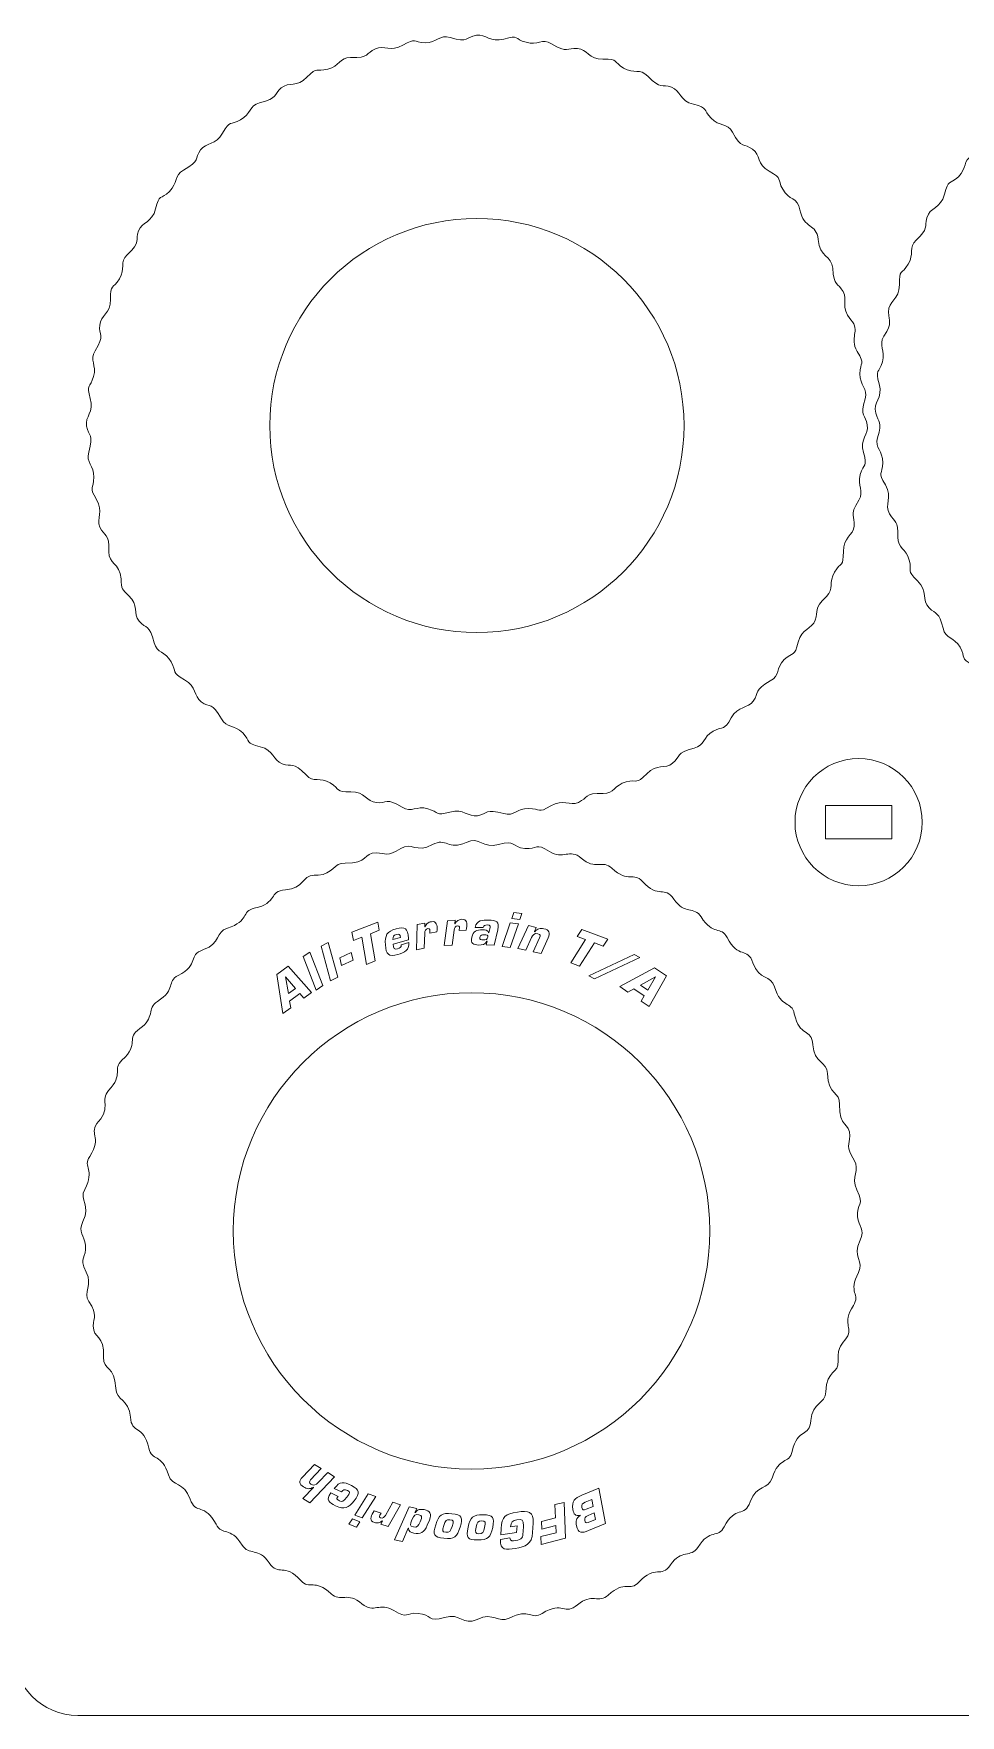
# Model space of a CAD drawing. Header units: centimetres. Extents: x -10 to 98, y 3 to 108.
# Drawn here: x 24.38 to 32.87, y 3.2 to 18.6 of the extents above; entities that cross this region are included whole.
import ezdxf

# ---------------------------------------------------------------- set-up
doc = ezdxf.new("R2010")
doc.units = ezdxf.units.CM
doc.header["$MEASUREMENT"] = 0
doc.layers.add('Camada 1', color=7, linetype='Continuous')

msp = doc.modelspace()

# ---------------------------------------------------------------- linework, layer by layer
at = {"layer": 'Camada 1', "color": 3, "lineweight": 9}
for points in [[(27.51175, 18.46177), (27.59349, 18.4992), (27.65146, 18.42611), (27.76406, 18.49367)], [(27.96764, 18.51713), (27.85387, 18.519), (27.88871, 18.56851), (27.76406, 18.49367)], [(28.19632, 18.56463), (28.10001, 18.59342), (28.07792, 18.51534), (27.96764, 18.51713)], [(28.19632, 18.56463), (28.36563, 18.51407), (28.34032, 18.56856), (28.4367, 18.58484)], [(28.4367, 18.58484), (28.52548, 18.59986), (28.56242, 18.51396), (28.68856, 18.55028)], [(28.89132, 18.52051), (28.78188, 18.55165), (28.82811, 18.59049), (28.68856, 18.55028)], [(29.12451, 18.5071), (29.03902, 18.55976), (28.99775, 18.49024), (28.89132, 18.52051)], [(29.12451, 18.5071), (29.2749, 18.41446), (29.26495, 18.4736), (29.36197, 18.46434)], [(27.28481, 18.38003), (27.18409, 18.38286), (27.18342, 18.30173), (27.07628, 18.2749)], [(27.28481, 18.38003), (27.46149, 18.37509), (27.42303, 18.42118), (27.51175, 18.46177)], [(29.36197, 18.46434), (29.45164, 18.4558), (29.46511, 18.36318), (29.59616, 18.36573)], [(29.78449, 18.28452), (29.68676, 18.34287), (29.7416, 18.36856), (29.59616, 18.36573)], [(26.6502, 18.10354), (26.71943, 18.16077), (26.79431, 18.10522), (26.88564, 18.19965)], [(27.07628, 18.2749), (26.96595, 18.24728), (26.98681, 18.3042), (26.88564, 18.19965)], [(30.00612, 18.21138), (29.9371, 18.2842), (29.87955, 18.22776), (29.78449, 18.28452)], [(30.00612, 18.21138), (30.1277, 18.08309), (30.13342, 18.14258), (30.22462, 18.10847)], [(26.45206, 17.9658), (26.62409, 18.00692), (26.57497, 18.04134), (26.6502, 18.10354)], [(30.22462, 18.10847), (30.309, 18.07691), (30.2978, 17.98416), (30.42515, 17.95262)], [(26.45206, 17.9658), (26.35424, 17.94245), (26.37426, 17.8638), (26.27799, 17.81029)], [(30.58599, 17.82517), (30.50685, 17.9069), (30.56657, 17.91757), (30.42515, 17.95262)], [(26.27799, 17.81029), (26.17857, 17.75503), (26.18363, 17.81539), (26.11325, 17.68791)], [(30.78128, 17.69717), (30.73348, 17.78573), (30.66266, 17.74597), (30.58599, 17.82517)], [(25.91077, 17.53443), (25.96303, 17.60795), (26.04985, 17.57309), (26.11325, 17.68791)], [(30.78128, 17.69717), (30.86515, 17.54177), (30.88626, 17.59794), (30.96554, 17.5415)], [(25.75508, 17.35019), (25.91071, 17.43428), (25.85414, 17.45478), (25.91077, 17.53443)], [(30.96554, 17.5415), (31.03898, 17.48925), (31.00416, 17.40247), (31.11905, 17.33903)], [(32.97831, 17.48501), (32.88967, 17.43714), (32.92948, 17.36633), (32.85025, 17.28963)], [(25.75508, 17.35019), (25.66644, 17.30227), (25.70627, 17.23145), (25.6271, 17.15489)], [(31.24136, 17.17429), (31.18619, 17.27356), (31.24643, 17.26869), (31.11905, 17.33903)], [(32.85025, 17.28963), (32.76856, 17.21057), (32.75777, 17.27009), (32.72276, 17.12876)], [(25.6271, 17.15489), (25.54526, 17.07573), (25.53475, 17.1355), (25.49966, 16.99406)], [(31.39967, 16.9851), (31.37738, 17.10552), (31.29934, 17.06999), (31.24136, 17.17429)], [(32.5622, 16.91327), (32.58747, 17.01416), (32.68935, 16.99392), (32.72276, 17.12876)], [(25.34379, 16.79353), (25.37532, 16.8779), (25.46808, 16.86667), (25.49966, 16.99406)], [(31.39967, 16.9851), (31.43275, 16.80639), (31.55552, 16.86322), (31.56578, 16.71555)], [(25.2409, 16.57501), (25.36916, 16.69661), (25.30969, 16.7022), (25.34379, 16.79353)], [(28.44165, 16.90694), (27.39432, 16.90694), (26.54529, 16.05789), (26.54529, 15.01056)], [(30.33801, 15.01056), (30.33801, 16.05789), (29.48899, 16.90694), (28.44165, 16.90694)], [(32.46391, 16.70955), (32.57789, 16.8175), (32.53989, 16.82418), (32.5622, 16.91327)], [(31.56578, 16.71555), (31.57763, 16.54522), (31.69304, 16.56994), (31.69976, 16.45159)], [(32.46391, 16.70955), (32.39097, 16.64048), (32.44747, 16.58275), (32.39071, 16.48782)], [(25.2409, 16.57501), (25.16798, 16.5059), (25.22452, 16.44834), (25.16774, 16.35335)], [(32.39071, 16.48782), (32.33219, 16.38996), (32.30673, 16.44501), (32.30948, 16.29947)], [(25.16774, 16.35335), (25.10928, 16.25561), (25.0838, 16.31054), (25.08655, 16.16507)], [(31.69976, 16.45159), (31.70948, 16.2806), (31.74772, 16.32145), (31.79428, 16.23777)], [(31.79428, 16.23777), (31.83924, 16.15694), (31.76497, 16.09807), (31.86615, 15.97975)], [(32.2102, 16.04957), (32.20837, 16.15365), (32.31211, 16.16047), (32.30948, 16.29947)], [(24.98792, 15.93087), (24.99645, 16.02065), (25.08906, 16.03387), (25.08655, 16.16507)], [(32.16806, 15.82757), (32.25033, 15.96108), (32.21182, 15.95783), (32.2102, 16.04957)], [(24.94518, 15.6934), (25.03783, 15.84401), (24.97866, 15.83373), (24.98792, 15.93087)], [(31.92483, 15.68824), (31.84567, 15.82015), (31.95775, 15.87264), (31.86615, 15.97975)], [(32.16806, 15.82757), (32.11534, 15.74201), (32.18488, 15.70085), (32.15461, 15.59432)], [(24.94518, 15.6934), (24.89251, 15.60782), (24.96204, 15.56663), (24.93175, 15.46023)], [(31.94827, 15.48464), (31.95002, 15.59836), (31.99968, 15.56338), (31.92483, 15.68824)], [(32.15461, 15.59432), (32.12346, 15.48466), (32.08468, 15.53135), (32.12485, 15.39146)], [(24.93175, 15.46023), (24.9006, 15.35075), (24.86181, 15.39718), (24.90199, 15.25743)], [(31.99575, 15.25595), (32.02452, 15.35235), (31.94654, 15.37407), (31.94827, 15.48464)], [(24.86741, 15.00558), (24.85241, 15.09439), (24.93826, 15.13122), (24.90199, 15.25743)], [(31.99575, 15.25595), (31.94517, 15.08662), (31.99971, 15.1118), (32.01593, 15.01559)], [(32.09371, 15.12427), (32.06498, 15.22438), (32.16327, 15.25775), (32.12485, 15.39146)], [(32.11047, 14.89904), (32.15542, 15.04952), (32.11919, 15.0355), (32.09371, 15.12427)], [(24.88763, 14.76525), (24.93822, 14.93454), (24.88367, 14.90933), (24.86741, 15.00558)], [(26.54529, 15.01056), (26.54529, 13.96321), (27.39432, 13.11418), (28.44165, 13.11418)], [(28.44165, 13.11418), (29.48899, 13.11418), (30.33801, 13.96321), (30.33801, 15.01056)], [(32.01593, 15.01559), (32.03091, 14.92671), (31.94507, 14.88987), (31.98137, 14.76373)], [(32.11047, 14.89904), (32.08166, 14.8026), (32.15974, 14.78078), (32.15798, 14.67028)], [(24.88763, 14.76525), (24.85876, 14.66862), (24.93688, 14.64719), (24.93513, 14.53656)], [(31.95161, 14.56094), (31.98267, 14.67034), (32.0216, 14.62406), (31.98137, 14.76373)], [(32.15798, 14.67028), (32.15617, 14.55644), (32.1065, 14.59143), (32.18152, 14.46656)], [(24.93513, 14.53656), (24.93333, 14.4229), (24.88367, 14.45771), (24.95859, 14.33293)], [(31.9382, 14.32777), (31.99086, 14.41333), (31.92135, 14.45441), (31.95161, 14.56094)], [(24.99049, 14.08068), (24.95307, 14.1624), (25.02619, 14.22034), (24.95859, 14.33293)], [(31.9382, 14.32777), (31.84556, 14.17729), (31.90467, 14.18737), (31.89543, 14.09031)], [(32.22065, 14.20043), (32.16706, 14.2895), (32.25322, 14.34723), (32.18152, 14.46656)], [(32.29514, 13.98713), (32.29953, 14.14403), (32.26812, 14.12152), (32.22065, 14.20043)], [(25.07222, 13.85367), (25.07728, 14.02994), (25.03107, 13.99201), (24.99049, 14.08068)], [(31.89543, 14.09031), (31.8869, 14.00066), (31.79428, 13.98724), (31.79683, 13.85609)], [(32.29514, 13.98713), (32.29233, 13.88648), (32.37352, 13.88552), (32.40034, 13.77855)], [(25.18338, 13.60533), (25.16767, 13.75874), (25.06897, 13.74017), (25.07222, 13.85367)], [(31.71562, 13.66781), (31.774, 13.76551), (31.79966, 13.71068), (31.79683, 13.85609)], [(32.40034, 13.77855), (32.42798, 13.6683), (32.37097, 13.68895), (32.47568, 13.58782)], [(25.18338, 13.60533), (25.18392, 13.51295), (25.19627, 13.5091), (25.25266, 13.45457)], [(31.64246, 13.44615), (31.7153, 13.51517), (31.65882, 13.5727), (31.71562, 13.66781)], [(32.58232, 13.3409), (32.5077, 13.41295), (32.57568, 13.49121), (32.47568, 13.58782)], [(25.34872, 13.21913), (25.29152, 13.28834), (25.34705, 13.36329), (25.25266, 13.45457)], [(31.64246, 13.44615), (31.51414, 13.32449), (31.57366, 13.31861), (31.53957, 13.22764)], [(32.70955, 13.15411), (32.67313, 13.30684), (32.64838, 13.27715), (32.58232, 13.3409)], [(25.48646, 13.02099), (25.44538, 13.19299), (25.41094, 13.14384), (25.34872, 13.21913)], [(31.53957, 13.22764), (31.50793, 13.14318), (31.41524, 13.15442), (31.3837, 13.02712)], [(32.70955, 13.15411), (32.73291, 13.05616), (32.81161, 13.07629), (32.86513, 12.97994)], [(25.48646, 13.02099), (25.50988, 12.92292), (25.58836, 12.94338), (25.64197, 12.8469)], [(31.25627, 12.86629), (31.33807, 12.94548), (31.34866, 12.88574), (31.3837, 13.02712)], [(32.86513, 12.97994), (32.92039, 12.88047), (32.85999, 12.88556), (32.98754, 12.81515)], [(25.64197, 12.8469), (25.69728, 12.74735), (25.6369, 12.75257), (25.76439, 12.68217)], [(31.12826, 12.67099), (31.21693, 12.71889), (31.17704, 12.78958), (31.25627, 12.86629)], [(25.91779, 12.47969), (25.84432, 12.53196), (25.8792, 12.61877), (25.76439, 12.68217)], [(31.12826, 12.67099), (30.97279, 12.58699), (31.02914, 12.56617), (30.97261, 12.48671)], [(26.10207, 12.32401), (26.01808, 12.47953), (25.99716, 12.42316), (25.91779, 12.47969)], [(30.97261, 12.48671), (30.92035, 12.41326), (30.83356, 12.44812), (30.77009, 12.33325)], [(26.10207, 12.32401), (26.14998, 12.23539), (26.2206, 12.27526), (26.29736, 12.196)], [(30.60537, 12.21088), (30.70474, 12.26613), (30.69963, 12.20568), (30.77009, 12.33325)], [(26.29736, 12.196), (26.37643, 12.11437), (26.31684, 12.10359), (26.45817, 12.06857)], [(30.43126, 12.05536), (30.52915, 12.07869), (30.50903, 12.15735), (30.60537, 12.21088)], [(26.65873, 11.91269), (26.57444, 11.94424), (26.58547, 12.03704), (26.45817, 12.06857)], [(30.43126, 12.05536), (30.25941, 12.01437), (30.30828, 11.97974), (30.23312, 11.91762)], [(26.87723, 11.80984), (26.75568, 11.93808), (26.74987, 11.87858), (26.65873, 11.91269)], [(30.23312, 11.91762), (30.16398, 11.86047), (30.08892, 11.916), (29.99773, 11.82159)], [(31.93669, 11.96017), (31.61499, 11.96017), (31.35417, 11.69938), (31.35417, 11.37765)], [(32.51921, 11.37765), (32.51921, 11.69938), (32.25839, 11.96017), (31.93669, 11.96017)], [(26.87723, 11.80984), (26.94642, 11.73682), (27.00385, 11.79347), (27.09885, 11.73666)], [(27.09885, 11.73666), (27.19666, 11.67818), (27.14177, 11.65267), (27.28715, 11.65545)], [(29.59857, 11.64113), (29.6993, 11.63831), (29.69995, 11.71944), (29.80708, 11.74627)], [(29.80708, 11.74627), (29.91744, 11.77391), (29.89661, 11.71692), (29.99773, 11.82159)], [(27.52136, 11.55682), (27.43164, 11.5654), (27.4184, 11.65795), (27.28715, 11.65545)], [(27.75885, 11.51409), (27.60833, 11.60674), (27.61842, 11.54752), (27.52136, 11.55682)], [(29.3716, 11.55939), (29.28984, 11.52201), (29.23193, 11.59522), (29.11934, 11.52756)], [(29.59857, 11.64113), (29.42187, 11.64602), (29.46039, 11.6), (29.3716, 11.55939)], [(27.75885, 11.51409), (27.84442, 11.46143), (27.88551, 11.53089), (27.99203, 11.50066)], [(27.99203, 11.50066), (28.10157, 11.46957), (28.055, 11.43071), (28.19477, 11.4709)], [(28.44669, 11.43631), (28.35785, 11.42133), (28.32101, 11.50717), (28.19477, 11.4709)], [(28.68704, 11.45653), (28.51772, 11.50711), (28.54279, 11.45252), (28.44669, 11.43631)], [(28.68704, 11.45653), (28.78334, 11.42773), (28.8054, 11.50579), (28.91571, 11.50401)], [(28.91571, 11.50401), (29.0295, 11.50217), (28.99461, 11.45257), (29.11934, 11.52756)], [(28.63954, 11.17372), (28.49459, 11.13004), (28.47081, 11.25367), (28.34282, 11.1926)], [(31.35417, 11.37765), (31.35417, 11.05595), (31.61499, 10.79516), (31.93669, 10.79516)], [(31.93669, 10.79516), (32.25839, 10.79516), (32.51921, 11.05595), (32.51921, 11.37765)], [(27.23578, 11.00348), (27.44608, 10.99348), (27.39972, 11.10051), (27.52266, 11.09735)], [(27.52266, 11.09735), (27.60558, 11.09522), (27.61639, 11.05635), (27.7452, 11.13733)], [(27.7452, 11.13733), (27.84289, 11.19875), (27.88692, 11.09064), (28.03388, 11.17238)], [(28.03388, 11.17238), (28.15886, 11.2419), (28.17955, 11.11469), (28.34282, 11.1926)], [(28.88194, 11.13663), (28.75512, 11.14782), (28.79839, 11.22156), (28.63954, 11.17372)], [(29.10547, 11.10994), (28.97489, 11.19305), (28.99975, 11.12624), (28.88194, 11.13663)], [(29.39631, 11.04851), (29.28958, 11.14164), (29.23274, 11.02893), (29.10547, 11.10994)], [(26.98746, 10.89233), (27.12373, 10.8975), (27.12728, 11.00865), (27.23578, 11.00348)], [(29.39631, 11.04851), (29.52634, 10.93508), (29.59195, 11.03617), (29.67749, 10.95694)], [(29.67749, 10.95694), (29.83188, 10.8139), (29.87368, 10.92662), (29.95712, 10.83479)], [(26.68775, 10.75814), (26.8592, 10.76988), (26.83583, 10.88812), (26.95174, 10.89213)], [(26.95174, 10.89213), (26.96362, 10.89255), (26.97557, 10.89186), (26.98746, 10.89233)], [(29.95712, 10.83479), (30.10848, 10.66827), (30.15837, 10.80295), (30.24585, 10.67242)], [(26.40311, 10.58924), (26.62286, 10.63678), (26.53091, 10.7474), (26.68775, 10.75814)], [(30.24585, 10.67242), (30.34178, 10.52933), (30.43186, 10.60986), (30.49383, 10.51099)], [(26.15757, 10.40812), (26.35826, 10.46967), (26.28119, 10.56285), (26.40311, 10.58924)], [(30.49383, 10.51099), (30.6055, 10.33271), (30.67567, 10.43123), (30.7323, 10.32063)], [(25.93749, 10.21043), (26.10056, 10.26605), (26.046, 10.37389), (26.15757, 10.40812)], [(30.7323, 10.32063), (30.83467, 10.12064), (30.91828, 10.23826), (30.96909, 10.08925)], [(25.70612, 9.97363), (25.90601, 10.07598), (25.78845, 10.15959), (25.93749, 10.21043)], [(30.96909, 10.08925), (31.02467, 9.92626), (31.13269, 9.98062), (31.16682, 9.86914)], [(25.51576, 9.73513), (25.69395, 9.84673), (25.59551, 9.917), (25.70612, 9.97363)], [(31.16682, 9.86914), (31.22831, 9.66837), (31.3217, 9.745), (31.34791, 9.62364)], [(25.3543, 9.48716), (25.49722, 9.58287), (25.41697, 9.67327), (25.51576, 9.73513)], [(28.39268, 9.81565), (27.18779, 9.81565), (26.21105, 8.83889), (26.21105, 7.63401)], [(30.57429, 7.63401), (30.57429, 8.83889), (29.59755, 9.81565), (28.39268, 9.81565)], [(31.34791, 9.62364), (31.39543, 9.40381), (31.50592, 9.49596), (31.51682, 9.33898)], [(25.19195, 9.19848), (25.35838, 9.34974), (25.22377, 9.39978), (25.3543, 9.48716)], [(31.51682, 9.33898), (31.52871, 9.16739), (31.64678, 9.19097), (31.65079, 9.07501)], [(25.06982, 8.91884), (25.21273, 9.07303), (25.10012, 9.11501), (25.19195, 9.19848)], [(31.65079, 9.07501), (31.658, 8.86546), (31.76822, 8.91509), (31.76214, 8.79089)], [(24.97822, 8.63764), (25.09154, 8.76746), (24.99056, 8.83337), (25.06982, 8.91884)], [(31.76214, 8.79089), (31.75189, 8.58101), (31.85919, 8.62701), (31.85602, 8.50404)], [(24.8962, 8.31685), (25.01814, 8.50604), (24.87455, 8.51886), (24.97822, 8.63764)], [(31.85602, 8.50404), (31.85391, 8.42106), (31.81505, 8.4104), (31.89602, 8.28151)], [(24.8505, 8.015), (24.94863, 8.20076), (24.829, 8.21256), (24.8962, 8.31685)], [(31.89602, 8.28151), (31.95359, 8.18984), (31.85883, 8.13288), (31.92114, 8.01063)], [(24.83475, 7.71966), (24.91047, 7.87411), (24.79619, 7.91223), (24.8505, 8.015)], [(31.92687, 7.76302), (31.91383, 7.89095), (31.9963, 7.86319), (31.92114, 8.01063)], [(24.83475, 7.71966), (24.78485, 7.61788), (24.84949, 7.59363), (24.85853, 7.50502)], [(31.95064, 7.54838), (32.00051, 7.65036), (31.9359, 7.67416), (31.92687, 7.76302)], [(26.21105, 7.63401), (26.21105, 6.42914), (27.18779, 5.45239), (28.39268, 5.45239)], [(28.39268, 5.45239), (29.59755, 5.45239), (30.57429, 6.42914), (30.57429, 7.63401)], [(31.95064, 7.54838), (31.87489, 7.39348), (31.98929, 7.35612), (31.9349, 7.25304)], [(24.85853, 7.50502), (24.87158, 7.37703), (24.78905, 7.40493), (24.86425, 7.25743)], [(24.88943, 6.9865), (24.83171, 7.07812), (24.92659, 7.1351), (24.86425, 7.25743)], [(31.9349, 7.25304), (31.83672, 7.06696), (31.95641, 7.05548), (31.88921, 6.95119)], [(24.92939, 6.76402), (24.93174, 6.84726), (24.97025, 6.85827), (24.88943, 6.9865)], [(31.88921, 6.95119), (31.77537, 6.77451), (31.89132, 6.76031), (31.82692, 6.65573)], [(25.02325, 6.47714), (25.03324, 6.68749), (24.92594, 6.6413), (24.92939, 6.76402)], [(31.82692, 6.65573), (31.78297, 6.58439), (31.74443, 6.59521), (31.75035, 6.44328)], [(25.1346, 6.19302), (25.12738, 6.40263), (25.01733, 6.35271), (25.02325, 6.47714)], [(31.75035, 6.44328), (31.75519, 6.3194), (31.64591, 6.36962), (31.63617, 6.16012)], [(25.26862, 5.92912), (25.25711, 6.10017), (25.1386, 6.07713), (25.1346, 6.19302)], [(31.63617, 6.16012), (31.63079, 6.04432), (31.51297, 6.06905), (31.49948, 5.89771)], [(25.43747, 5.64443), (25.39014, 5.86394), (25.27915, 5.77244), (25.26862, 5.92912)], [(31.49948, 5.89771), (31.48716, 5.74096), (31.3769, 5.83375), (31.32778, 5.61485)], [(25.61856, 5.3989), (25.55704, 5.59981), (25.46364, 5.52301), (25.43747, 5.64443)], [(31.32778, 5.61485), (31.30061, 5.49394), (31.2074, 5.571), (31.14416, 5.37108)], [(25.81628, 5.1788), (25.76098, 5.34153), (25.65264, 5.28758), (25.61856, 5.3989)], [(31.14416, 5.37108), (31.10908, 5.2601), (31.00142, 5.31535), (30.94424, 5.15298)], [(26.0531, 4.94743), (25.95082, 5.14717), (25.86683, 5.03003), (25.81628, 5.1788)], [(30.94424, 5.15298), (30.89198, 5.00457), (30.80987, 5.12307), (30.70516, 4.924)], [(26.29163, 4.75706), (26.18003, 4.93524), (26.10976, 4.83679), (26.0531, 4.94743)], [(30.70516, 4.924), (30.64737, 4.81411), (30.57753, 4.91281), (30.46475, 4.73604)], [(26.53956, 4.59559), (26.44374, 4.73867), (26.35355, 4.65816), (26.29163, 4.75706)], [(30.46475, 4.73604), (30.40226, 4.63809), (30.31267, 4.71904), (30.21514, 4.57703)], [(26.82826, 4.43325), (26.67757, 4.59948), (26.62685, 4.46524), (26.53956, 4.59559)], [(30.21514, 4.57703), (30.12621, 4.44754), (30.07812, 4.58261), (29.92484, 4.41766)], [(27.10791, 4.3111), (26.95399, 4.45396), (26.91126, 4.34166), (26.82826, 4.43325)], [(27.3891, 4.21956), (27.25957, 4.33276), (27.19324, 4.23192), (27.10791, 4.3111)], [(29.64407, 4.29851), (29.55784, 4.21986), (29.49313, 4.32171), (29.36186, 4.20954)], [(29.92484, 4.41766), (29.84024, 4.32664), (29.79933, 4.44013), (29.64407, 4.29851)], [(27.3891, 4.21956), (27.49579, 4.12635), (27.55235, 4.2391), (27.67995, 4.1581)], [(29.04018, 4.13069), (28.93495, 4.06463), (28.92538, 4.18471), (28.73806, 4.08824)], [(29.36186, 4.20954), (29.24232, 4.10741), (29.23089, 4.25041), (29.04018, 4.13069)], [(27.67995, 4.1581), (27.81092, 4.07493), (27.78535, 4.14182), (27.90347, 4.13141)], [(27.90347, 4.13141), (28.03035, 4.12022), (27.987, 4.04648), (28.14584, 4.09432)], [(28.14584, 4.09432), (28.2909, 4.13801), (28.31478, 4.01435), (28.44256, 4.07543)], [(28.73806, 4.08824), (28.63419, 4.03475), (28.59812, 4.14984), (28.44256, 4.07543)]]:
    msp.add_open_spline(points, degree=3, dxfattribs=at)
at = {"layer": 'Camada 1', "lineweight": 9}
for points in [[(31.63326, 11.22594), (31.63326, 11.22594), (31.63326, 11.52939), (31.63326, 11.52939)], [(31.63326, 11.52939), (31.63326, 11.52939), (32.24013, 11.52939), (32.24013, 11.52939)], [(32.24013, 11.52939), (32.24013, 11.52939), (32.24013, 11.22594), (32.24013, 11.22594)], [(32.24013, 11.22594), (32.24013, 11.22594), (31.63326, 11.22594), (31.63326, 11.22594)]]:
    msp.add_open_spline(points, degree=3, dxfattribs=at)
at = {"layer": 'Camada 1', "color": 1, "lineweight": 9}
for points in [[(28.07683, 10.39064), (28.07803, 10.4327), (28.07528, 10.47494), (28.02461, 10.4659)], [(28.17164, 10.47549), (28.17164, 10.47549), (28.14083, 10.24718), (28.14083, 10.24718)], [(28.24308, 10.48094), (28.24308, 10.48094), (28.17164, 10.47549), (28.17164, 10.47549)], [(28.23834, 10.44742), (28.23834, 10.44742), (28.24308, 10.48094), (28.24308, 10.48094)], [(28.26706, 10.47719), (28.25678, 10.47078), (28.24848, 10.46113), (28.24134, 10.44766)], [(28.3028, 10.48807), (28.28913, 10.48702), (28.27733, 10.48356), (28.26706, 10.47719)], [(28.34723, 10.40798), (28.35266, 10.44969), (28.35417, 10.49201), (28.3028, 10.48807)], [(28.472, 10.47409), (28.45035, 10.46598), (28.43362, 10.44921), (28.42509, 10.4142)], [(28.54556, 10.48094), (28.51938, 10.48155), (28.49321, 10.48217), (28.472, 10.47409)], [(28.63233, 10.39179), (28.65045, 10.46908), (28.62108, 10.47918), (28.54556, 10.48094)], [(28.77946, 10.5495), (28.77946, 10.5495), (28.76066, 10.49472), (28.76066, 10.49472)], [(28.76066, 10.49472), (28.76066, 10.49472), (28.83393, 10.48575), (28.83393, 10.48575)], [(28.85272, 10.54056), (28.85272, 10.54056), (28.77946, 10.5495), (28.77946, 10.5495)], [(28.83393, 10.48575), (28.83393, 10.48575), (28.85272, 10.54056), (28.85272, 10.54056)], [(27.53472, 10.46333), (27.53472, 10.46333), (27.29787, 10.36903), (27.29787, 10.36903)], [(27.29787, 10.36903), (27.29787, 10.36903), (27.31074, 10.29375), (27.31074, 10.29375)], [(27.31074, 10.29375), (27.31074, 10.29375), (27.38732, 10.32425), (27.38732, 10.32425)], [(27.38732, 10.32425), (27.38732, 10.32425), (27.43009, 10.07519), (27.43009, 10.07519)], [(27.46705, 10.35599), (27.46705, 10.35599), (27.54758, 10.38807), (27.54758, 10.38807)], [(27.50983, 10.10696), (27.50983, 10.10696), (27.46705, 10.35599), (27.46705, 10.35599)], [(27.54758, 10.38807), (27.54758, 10.38807), (27.53472, 10.46333), (27.53472, 10.46333)], [(27.70192, 10.40082), (27.61481, 10.37597), (27.59793, 10.34127), (27.60397, 10.25283)], [(27.70406, 10.34786), (27.67888, 10.3407), (27.67144, 10.33232), (27.67294, 10.30198)], [(27.74273, 10.32186), (27.74273, 10.32186), (27.67294, 10.30198), (27.67294, 10.30198)], [(27.8157, 10.31322), (27.80908, 10.40681), (27.78321, 10.424), (27.70192, 10.40082)], [(27.74273, 10.32186), (27.74013, 10.35594), (27.728, 10.35469), (27.70406, 10.34786)], [(27.89533, 10.44022), (27.89533, 10.44022), (27.88761, 10.20995), (27.88761, 10.20995)], [(27.96591, 10.45281), (27.96591, 10.45281), (27.89533, 10.44022), (27.89533, 10.44022)], [(27.96027, 10.22292), (27.96027, 10.22292), (27.96484, 10.36108), (27.96484, 10.36108)], [(27.96452, 10.41896), (27.96452, 10.41896), (27.96591, 10.45281), (27.96591, 10.45281)], [(27.96748, 10.41951), (27.96748, 10.41951), (27.96452, 10.41896), (27.96452, 10.41896)], [(27.99314, 10.40273), (27.97118, 10.39881), (27.96539, 10.37992), (27.96484, 10.36108)], [(27.9901, 10.45146), (27.98052, 10.44407), (27.97324, 10.43365), (27.96748, 10.41951)], [(28.02461, 10.4659), (28.01108, 10.46347), (27.99969, 10.45885), (27.9901, 10.45146)], [(28.01084, 10.37191), (28.01144, 10.38813), (28.01302, 10.40628), (27.99314, 10.40273)], [(28.01062, 10.36096), (28.01062, 10.36096), (28.07612, 10.37264), (28.07612, 10.37264)], [(28.01084, 10.37191), (28.01084, 10.37191), (28.01062, 10.36096), (28.01062, 10.36096)], [(28.07612, 10.37264), (28.07612, 10.37264), (28.07683, 10.39064), (28.07683, 10.39064)], [(28.21444, 10.2528), (28.21444, 10.2528), (28.23284, 10.38977), (28.23284, 10.38977)], [(28.26519, 10.4284), (28.24293, 10.4267), (28.23528, 10.40847), (28.23284, 10.38977)], [(28.24134, 10.44766), (28.24134, 10.44766), (28.23834, 10.44742), (28.23834, 10.44742)], [(28.2797, 10.39594), (28.28193, 10.41202), (28.28529, 10.42991), (28.26519, 10.4284)], [(28.2797, 10.39594), (28.2797, 10.39594), (28.2784, 10.38507), (28.2784, 10.38507)], [(28.2784, 10.38507), (28.2784, 10.38507), (28.34475, 10.39014), (28.34475, 10.39014)], [(28.34475, 10.39014), (28.34475, 10.39014), (28.34723, 10.40798), (28.34723, 10.40798)], [(28.39465, 10.32391), (28.38131, 10.26669), (28.40848, 10.2536), (28.45999, 10.25241)], [(28.49285, 10.39244), (28.43964, 10.39369), (28.40752, 10.37768), (28.39465, 10.32391)], [(28.42509, 10.4142), (28.42509, 10.4142), (28.49889, 10.41248), (28.49889, 10.41248)], [(28.46892, 10.32432), (28.46322, 10.29998), (28.48425, 10.2995), (28.4954, 10.29924)], [(28.50682, 10.34703), (28.48877, 10.34746), (28.47415, 10.3448), (28.46892, 10.32432)], [(28.54845, 10.36583), (28.54647, 10.39162), (28.51388, 10.39195), (28.49285, 10.39244)], [(28.4954, 10.29924), (28.52632, 10.29851), (28.53668, 10.30214), (28.54238, 10.32561)], [(28.53506, 10.43611), (28.51663, 10.43656), (28.50366, 10.43254), (28.49889, 10.41248)], [(28.54238, 10.32561), (28.54669, 10.3444), (28.53086, 10.34648), (28.50682, 10.34703)], [(28.56047, 10.40119), (28.56523, 10.42209), (28.56728, 10.43537), (28.53506, 10.43611)], [(28.55189, 10.36575), (28.55189, 10.36575), (28.54845, 10.36583), (28.54845, 10.36583)], [(28.56047, 10.40119), (28.56047, 10.40119), (28.55189, 10.36575), (28.55189, 10.36575)], [(28.59904, 10.25175), (28.59904, 10.25175), (28.63233, 10.39179), (28.63233, 10.39179)], [(28.74772, 10.45608), (28.74772, 10.45608), (28.6727, 10.23829), (28.6727, 10.23829)], [(28.74597, 10.2293), (28.74597, 10.2293), (28.821, 10.44713), (28.821, 10.44713)], [(28.821, 10.44713), (28.821, 10.44713), (28.74772, 10.45608), (28.74772, 10.45608)], [(28.91349, 10.43028), (28.91349, 10.43028), (28.81764, 10.22077), (28.81764, 10.22077)], [(28.88971, 10.20475), (28.88971, 10.20475), (28.94219, 10.32016), (28.94219, 10.32016)], [(28.98556, 10.41428), (28.98556, 10.41428), (28.91349, 10.43028), (28.91349, 10.43028)], [(29.00017, 10.35561), (28.96794, 10.36277), (28.95398, 10.34567), (28.94219, 10.32016)], [(28.96762, 10.37516), (28.96762, 10.37516), (28.98556, 10.41428), (28.98556, 10.41428)], [(28.97054, 10.37451), (28.97054, 10.37451), (28.96762, 10.37516), (28.96762, 10.37516)], [(29.00971, 10.40229), (28.99613, 10.39871), (28.98367, 10.39007), (28.97054, 10.37451)], [(29.01617, 10.31862), (29.02469, 10.33916), (29.02365, 10.3504), (29.00017, 10.35561)], [(29.05524, 10.4014), (29.03844, 10.40514), (29.02375, 10.4062), (29.00971, 10.40229)], [(29.0953, 10.31862), (29.11588, 10.36374), (29.10381, 10.3906), (29.05524, 10.4014)], [(29.40137, 10.3958), (29.40137, 10.3958), (29.36003, 10.33164), (29.36003, 10.33164)], [(29.36003, 10.33164), (29.36003, 10.33164), (29.43704, 10.30237), (29.43704, 10.30237)], [(29.63972, 10.30526), (29.63972, 10.30526), (29.40137, 10.3958), (29.40137, 10.3958)], [(26.91287, 10.18752), (26.91287, 10.18752), (26.85112, 10.14709), (26.85112, 10.14709)], [(27.03208, 9.88083), (27.03208, 9.88083), (26.91287, 10.18752), (26.91287, 10.18752)], [(27.07978, 10.27472), (27.07978, 10.27472), (27.01429, 10.24063), (27.01429, 10.24063)], [(27.01429, 10.24063), (27.01429, 10.24063), (27.10231, 9.92359), (27.10231, 9.92359)], [(27.16779, 9.95767), (27.16779, 9.95767), (27.07978, 10.27472), (27.07978, 10.27472)], [(27.29158, 10.18406), (27.29158, 10.18406), (27.18547, 10.13545), (27.18547, 10.13545)], [(27.30727, 10.1138), (27.30727, 10.1138), (27.29158, 10.18406), (27.29158, 10.18406)], [(27.60397, 10.25283), (27.60971, 10.16698), (27.63261, 10.14141), (27.71806, 10.16574)], [(27.67588, 10.26042), (27.67588, 10.26042), (27.81664, 10.30054), (27.81664, 10.30054)], [(27.67588, 10.26042), (27.67848, 10.22007), (27.68496, 10.20988), (27.71422, 10.21822)], [(27.71422, 10.21822), (27.73612, 10.22446), (27.75028, 10.23117), (27.74832, 10.25517)], [(27.71806, 10.16574), (27.74942, 10.17472), (27.77555, 10.18483), (27.79324, 10.20104)], [(27.8181, 10.27507), (27.8181, 10.27507), (27.74832, 10.25517), (27.74832, 10.25517)], [(27.79324, 10.20104), (27.81123, 10.21777), (27.82036, 10.24046), (27.8181, 10.27507)], [(27.81664, 10.30054), (27.81664, 10.30054), (27.8157, 10.31322), (27.8157, 10.31322)], [(27.88761, 10.20995), (27.88761, 10.20995), (27.96027, 10.22292), (27.96027, 10.22292)], [(28.14083, 10.24718), (28.14083, 10.24718), (28.21444, 10.2528), (28.21444, 10.2528)], [(28.45999, 10.25241), (28.48571, 10.25182), (28.52014, 10.25616), (28.53333, 10.28676)], [(28.53587, 10.28672), (28.53587, 10.28672), (28.52525, 10.25346), (28.52525, 10.25346)], [(28.52525, 10.25346), (28.52525, 10.25346), (28.59904, 10.25175), (28.59904, 10.25175)], [(28.53333, 10.28676), (28.53333, 10.28676), (28.53587, 10.28672), (28.53587, 10.28672)], [(28.6727, 10.23829), (28.6727, 10.23829), (28.74597, 10.2293), (28.74597, 10.2293)], [(28.81764, 10.22077), (28.81764, 10.22077), (28.88971, 10.20475), (28.88971, 10.20475)], [(29.01617, 10.31862), (29.01617, 10.31862), (28.95716, 10.18975), (28.95716, 10.18975)], [(28.95716, 10.18975), (28.95716, 10.18975), (29.02922, 10.17372), (29.02922, 10.17372)], [(29.02922, 10.17372), (29.02922, 10.17372), (29.0953, 10.31862), (29.0953, 10.31862)], [(29.43704, 10.30237), (29.43704, 10.30237), (29.3003, 10.08989), (29.3003, 10.08989)], [(29.38052, 10.05939), (29.38052, 10.05939), (29.51729, 10.27188), (29.51729, 10.27188)], [(29.51729, 10.27188), (29.51729, 10.27188), (29.59834, 10.24108), (29.59834, 10.24108)], [(29.59834, 10.24108), (29.59834, 10.24108), (29.63972, 10.30526), (29.63972, 10.30526)], [(26.71435, 10.05981), (26.71435, 10.05981), (26.60886, 9.98304), (26.60886, 9.98304)], [(26.92774, 9.81702), (26.92774, 9.81702), (26.71435, 10.05981), (26.71435, 10.05981)], [(26.85112, 10.14709), (26.85112, 10.14709), (26.97034, 9.8404), (26.97034, 9.8404)], [(27.18547, 10.13545), (27.18547, 10.13545), (27.2011, 10.06521), (27.2011, 10.06521)], [(27.2011, 10.06521), (27.2011, 10.06521), (27.30727, 10.1138), (27.30727, 10.1138)], [(27.43009, 10.07519), (27.43009, 10.07519), (27.50983, 10.10696), (27.50983, 10.10696)], [(29.3003, 10.08989), (29.3003, 10.08989), (29.38052, 10.05939), (29.38052, 10.05939)], [(29.88181, 10.16548), (29.88181, 10.16548), (29.46798, 9.97141), (29.46798, 9.97141)], [(29.51942, 9.94292), (29.51942, 9.94292), (29.93323, 10.13699), (29.93323, 10.13699)], [(30.06897, 10.04434), (30.06897, 10.04434), (29.75093, 9.87225), (29.75093, 9.87225)], [(29.93323, 10.13699), (29.93323, 10.13699), (29.88181, 10.16548), (29.88181, 10.16548)], [(30.17653, 9.97048), (30.17653, 9.97048), (30.06897, 10.04434), (30.06897, 10.04434)], [(26.60886, 9.98304), (26.60886, 9.98304), (26.66506, 9.62581), (26.66506, 9.62581)], [(26.68943, 9.96208), (26.68943, 9.96208), (26.69011, 9.96256), (26.69011, 9.96256)], [(26.71565, 9.80863), (26.71565, 9.80863), (26.68943, 9.96208), (26.68943, 9.96208)], [(26.69011, 9.96256), (26.69011, 9.96256), (26.78018, 9.85561), (26.78018, 9.85561)], [(26.97034, 9.8404), (26.97034, 9.8404), (27.03208, 9.88083), (27.03208, 9.88083)], [(27.10231, 9.92359), (27.10231, 9.92359), (27.16779, 9.95767), (27.16779, 9.95767)], [(29.46798, 9.97141), (29.46798, 9.97141), (29.51942, 9.94292), (29.51942, 9.94292)], [(29.75093, 9.87225), (29.75093, 9.87225), (29.82451, 9.82172), (29.82451, 9.82172)], [(29.94014, 9.8855), (29.94014, 9.8855), (30.07607, 9.96139), (30.07607, 9.96139)], [(30.00595, 9.84033), (30.00595, 9.84033), (29.94014, 9.8855), (29.94014, 9.8855)], [(30.07677, 9.9609), (30.07677, 9.9609), (30.00595, 9.84033), (30.00595, 9.84033)], [(30.01878, 9.68836), (30.01878, 9.68836), (30.17653, 9.97048), (30.17653, 9.97048)], [(30.07607, 9.96139), (30.07607, 9.96139), (30.07677, 9.9609), (30.07677, 9.9609)], [(26.78018, 9.85561), (26.78018, 9.85561), (26.71565, 9.80863), (26.71565, 9.80863)], [(26.72686, 9.73926), (26.72686, 9.73926), (26.82019, 9.80719), (26.82019, 9.80719)], [(26.73723, 9.67833), (26.73723, 9.67833), (26.72686, 9.73926), (26.72686, 9.73926)], [(26.82019, 9.80719), (26.82019, 9.80719), (26.85694, 9.76549), (26.85694, 9.76549)], [(26.85694, 9.76549), (26.85694, 9.76549), (26.92774, 9.81702), (26.92774, 9.81702)], [(29.82451, 9.82172), (29.82451, 9.82172), (29.87849, 9.85182), (29.87849, 9.85182)], [(29.87849, 9.85182), (29.87849, 9.85182), (29.97367, 9.78647), (29.97367, 9.78647)], [(29.97367, 9.78647), (29.97367, 9.78647), (29.94657, 9.73792), (29.94657, 9.73792)], [(29.94657, 9.73792), (29.94657, 9.73792), (30.01878, 9.68836), (30.01878, 9.68836)], [(26.66506, 9.62581), (26.66506, 9.62581), (26.73723, 9.67833), (26.73723, 9.67833)], [(26.95418, 5.4957), (26.95418, 5.4957), (26.84444, 5.38029), (26.84444, 5.38029)], [(26.91924, 5.35448), (26.91924, 5.35448), (27.01705, 5.45705), (27.01705, 5.45705)], [(27.01705, 5.45705), (27.01705, 5.45705), (26.95418, 5.4957), (26.95418, 5.4957)], [(27.07594, 5.42087), (27.07594, 5.42087), (26.98869, 5.32891), (26.98869, 5.32891)], [(27.13885, 5.38223), (27.13885, 5.38223), (27.07594, 5.42087), (27.07594, 5.42087)], [(26.84444, 5.38029), (26.81026, 5.34438), (26.81291, 5.31503), (26.85533, 5.28897)], [(26.94671, 5.2852), (26.94671, 5.2852), (26.84924, 5.18236), (26.84924, 5.18236)], [(26.85533, 5.28897), (26.86994, 5.27996), (26.8835, 5.27418), (26.89806, 5.27329)], [(26.89806, 5.27329), (26.91206, 5.27224), (26.92666, 5.27634), (26.94413, 5.28678)], [(26.91924, 5.35448), (26.90448, 5.33784), (26.90182, 5.32689), (26.92229, 5.31432)], [(26.91216, 5.14372), (26.91216, 5.14372), (27.13885, 5.38223), (27.13885, 5.38223)], [(26.92229, 5.31432), (26.95045, 5.297), (26.96918, 5.30864), (26.98869, 5.32891)], [(26.94413, 5.28678), (26.94413, 5.28678), (26.94671, 5.2852), (26.94671, 5.2852)], [(27.2072, 5.32719), (27.18362, 5.32482), (27.1623, 5.30944), (27.13578, 5.27558)], [(27.13578, 5.27558), (27.13578, 5.27558), (27.20212, 5.24326), (27.20212, 5.24326)], [(27.25649, 5.25686), (27.2264, 5.27154), (27.21974, 5.26572), (27.20212, 5.24326)], [(27.29211, 5.30255), (27.25623, 5.32002), (27.23061, 5.33013), (27.2072, 5.32719)], [(27.25021, 5.19501), (27.2834, 5.2376), (27.28158, 5.24465), (27.25649, 5.25686)], [(27.3166, 5.16269), (27.37248, 5.23428), (27.37043, 5.2644), (27.29211, 5.30255)], [(29.55871, 5.27844), (29.55871, 5.27844), (29.4011, 5.2126), (29.4011, 5.2126)], [(29.61982, 4.9551), (29.61982, 4.9551), (29.55871, 5.27844), (29.55871, 5.27844)], [(26.84924, 5.18236), (26.84924, 5.18236), (26.91216, 5.14372), (26.91216, 5.14372)], [(27.10394, 5.23475), (27.05374, 5.16992), (27.08894, 5.14516), (27.1472, 5.11678)], [(27.1703, 5.20243), (27.1703, 5.20243), (27.10394, 5.23475), (27.10394, 5.23475)], [(27.1472, 5.11678), (27.23014, 5.07636), (27.26849, 5.10113), (27.3166, 5.16269)], [(27.1703, 5.20243), (27.16235, 5.19292), (27.15916, 5.18638), (27.16057, 5.18044)], [(27.16057, 5.18044), (27.16233, 5.17431), (27.16892, 5.16922), (27.18282, 5.16245)], [(27.18282, 5.16245), (27.20634, 5.15097), (27.21802, 5.1534), (27.25021, 5.19501)], [(27.44605, 5.22603), (27.44605, 5.22603), (27.32275, 5.03138), (27.32275, 5.03138)], [(27.39197, 5.00575), (27.39197, 5.00575), (27.51527, 5.2004), (27.51527, 5.2004)], [(27.51527, 5.2004), (27.51527, 5.2004), (27.44605, 5.22603), (27.44605, 5.22603)], [(27.6723, 5.14904), (27.6723, 5.14904), (27.60438, 5.02868), (27.60438, 5.02868)], [(27.62932, 4.92636), (27.62932, 4.92636), (27.74276, 5.12689), (27.74276, 5.12689)], [(27.74276, 5.12689), (27.74276, 5.12689), (27.6723, 5.14904), (27.6723, 5.14904)], [(27.82, 5.10719), (27.82, 5.10719), (27.68795, 4.80582), (27.68795, 4.80582)], [(27.8923, 5.09223), (27.8923, 5.09223), (27.82, 5.10719), (27.82, 5.10719)], [(27.87471, 5.05599), (27.87471, 5.05599), (27.8923, 5.09223), (27.8923, 5.09223)], [(27.95795, 5.08127), (27.94199, 5.08455), (27.92766, 5.08535), (27.9143, 5.08197)], [(29.23922, 5.14822), (29.23922, 5.14822), (29.15603, 5.12709), (29.15603, 5.12709)], [(29.15603, 5.12709), (29.15603, 5.12709), (29.1609, 5.00658), (29.1609, 5.00658)], [(29.25224, 4.81942), (29.25224, 4.81942), (29.23922, 5.14822), (29.23922, 5.14822)], [(29.4011, 5.2126), (29.33817, 5.1863), (29.30623, 5.16133), (29.32121, 5.08202)], [(29.43297, 5.14962), (29.40725, 5.13889), (29.39782, 5.12797), (29.40279, 5.10165)], [(29.40279, 5.10165), (29.40789, 5.07496), (29.41769, 5.07488), (29.44345, 5.08563)], [(29.43297, 5.14962), (29.43297, 5.14962), (29.4928, 5.17459), (29.4928, 5.17459)], [(29.50482, 5.11125), (29.50482, 5.11125), (29.44345, 5.08563), (29.44345, 5.08563)], [(29.4928, 5.17459), (29.4928, 5.17459), (29.50482, 5.11125), (29.50482, 5.11125)], [(27.30125, 4.99679), (27.30125, 4.99679), (27.27033, 4.94782), (27.27033, 4.94782)], [(27.27033, 4.94782), (27.27033, 4.94782), (27.33955, 4.92222), (27.33955, 4.92222)], [(27.37048, 4.97117), (27.37048, 4.97117), (27.30125, 4.99679), (27.30125, 4.99679)], [(27.32275, 5.03138), (27.32275, 5.03138), (27.39197, 5.00575), (27.39197, 5.00575)], [(27.33955, 4.92222), (27.33955, 4.92222), (27.37048, 4.97117), (27.37048, 4.97117)], [(27.49139, 5.05429), (27.47081, 5.01758), (27.45372, 4.97887), (27.50288, 4.96341)], [(27.50035, 5.06991), (27.50035, 5.06991), (27.49139, 5.05429), (27.49139, 5.05429)], [(27.56381, 5.04997), (27.56381, 5.04997), (27.50035, 5.06991), (27.50035, 5.06991)], [(27.50288, 4.96341), (27.51596, 4.9593), (27.52818, 4.95814), (27.54009, 4.96024)], [(27.54009, 4.96024), (27.55202, 4.96236), (27.56332, 4.96825), (27.57494, 4.97811)], [(27.55854, 5.04037), (27.5505, 5.02627), (27.54071, 5.01091), (27.55996, 5.00485)], [(27.55854, 5.04037), (27.55854, 5.04037), (27.56381, 5.04997), (27.56381, 5.04997)], [(27.55996, 5.00485), (27.58124, 4.99816), (27.59514, 5.01224), (27.60438, 5.02868)], [(27.57783, 4.9772), (27.57783, 4.9772), (27.56092, 4.94784), (27.56092, 4.94784)], [(27.56092, 4.94784), (27.56092, 4.94784), (27.62932, 4.92636), (27.62932, 4.92636)], [(27.57494, 4.97811), (27.57494, 4.97811), (27.57783, 4.9772), (27.57783, 4.9772)], [(27.84596, 4.98697), (27.82825, 4.94593), (27.82272, 4.93177), (27.86093, 4.92384)], [(27.90906, 5.03352), (27.87923, 5.03971), (27.86725, 5.03474), (27.84596, 4.98697)], [(27.86093, 4.92384), (27.89708, 4.91636), (27.90373, 4.92945), (27.92202, 4.97124)], [(27.86333, 4.86548), (27.92384, 4.85297), (27.9584, 4.87385), (27.98662, 4.93815)], [(27.87806, 5.0553), (27.87806, 5.0553), (27.87471, 5.05599), (27.87471, 5.05599)], [(27.9143, 5.08197), (27.90129, 5.07852), (27.88902, 5.0701), (27.87806, 5.0553)], [(27.92202, 4.97124), (27.94492, 5.02259), (27.93932, 5.02725), (27.90906, 5.03352)], [(28.00757, 4.98639), (28.03228, 5.04222), (28.01133, 5.07022), (27.95795, 5.08127)], [(27.98662, 4.93815), (27.98662, 4.93815), (28.00757, 4.98639), (28.00757, 4.98639)], [(28.06425, 4.94318), (28.03442, 4.85049), (28.04644, 4.82899), (28.14034, 4.81928)], [(28.2127, 5.04348), (28.11965, 5.0531), (28.09344, 5.03338), (28.06425, 4.94318)], [(28.1377, 4.93561), (28.12243, 4.88799), (28.1227, 4.87807), (28.15685, 4.87453)], [(28.19365, 4.98852), (28.15949, 4.99202), (28.15339, 4.98319), (28.1377, 4.93561)], [(28.21496, 4.92761), (28.23066, 4.9752), (28.2291, 4.98484), (28.19365, 4.98852)], [(28.28842, 4.92005), (28.31688, 5.00771), (28.3045, 5.03402), (28.2127, 5.04348)], [(28.49832, 5.03425), (28.40475, 5.03443), (28.38067, 5.01215), (28.36075, 4.9195)], [(28.4849, 4.97763), (28.4506, 4.97769), (28.44542, 4.96824), (28.43459, 4.91936)], [(28.51227, 4.91921), (28.52308, 4.96812), (28.52053, 4.97755), (28.4849, 4.97763)], [(28.58608, 4.91907), (28.60556, 5.00916), (28.5906, 5.0341), (28.49832, 5.03425)], [(28.81286, 5.05936), (28.69912, 5.04227), (28.67064, 5.01802), (28.66427, 4.90728)], [(28.80847, 4.98751), (28.76517, 4.98101), (28.75349, 4.96926), (28.75036, 4.92365)], [(28.80891, 4.93246), (28.80891, 4.93246), (28.75036, 4.92365), (28.75036, 4.92365)], [(28.80548, 4.87162), (28.80548, 4.87162), (28.80891, 4.93246), (28.80891, 4.93246)], [(28.86833, 4.9327), (28.87173, 4.99095), (28.85259, 4.99414), (28.80847, 4.98751)], [(28.95653, 4.95811), (28.96311, 5.06456), (28.91302, 5.07438), (28.81286, 5.05936)], [(28.86833, 4.9327), (28.86833, 4.9327), (28.8651, 4.87928), (28.8651, 4.87928)], [(28.95148, 4.87316), (28.95148, 4.87316), (28.95653, 4.95811), (28.95653, 4.95811)], [(29.1609, 5.00658), (29.1609, 5.00658), (29.03361, 4.97429), (29.03361, 4.97429)], [(29.03361, 4.97429), (29.03361, 4.97429), (29.03639, 4.90236), (29.03639, 4.90236)], [(29.03639, 4.90236), (29.03639, 4.90236), (29.16369, 4.93467), (29.16369, 4.93467)], [(29.16369, 4.93467), (29.16369, 4.93467), (29.16586, 4.87013), (29.16586, 4.87013)], [(29.32121, 5.08202), (29.32888, 5.04146), (29.34154, 5.01559), (29.38625, 5.031)], [(29.38681, 5.02755), (29.34902, 5.00432), (29.34662, 4.97446), (29.35401, 4.93339)], [(29.35401, 4.93339), (29.36768, 4.86283), (29.40479, 4.86527), (29.46382, 4.88994)], [(29.38625, 5.031), (29.38625, 5.031), (29.38681, 5.02755), (29.38681, 5.02755)], [(29.45891, 5.02742), (29.43119, 5.01585), (29.42566, 5.00795), (29.43043, 4.98206)], [(29.43043, 4.98206), (29.43392, 4.96258), (29.4383, 4.95648), (29.46041, 4.96479)], [(29.45891, 5.02742), (29.45891, 5.02742), (29.51593, 5.05126), (29.51593, 5.05126)], [(29.52699, 4.99261), (29.52699, 4.99261), (29.46041, 4.96479), (29.46041, 4.96479)], [(29.46382, 4.88994), (29.46382, 4.88994), (29.61982, 4.9551), (29.61982, 4.9551)], [(29.51593, 5.05126), (29.51593, 5.05126), (29.52699, 4.99261), (29.52699, 4.99261)], [(27.68795, 4.80582), (27.68795, 4.80582), (27.76021, 4.79085), (27.76021, 4.79085)], [(27.76021, 4.79085), (27.76021, 4.79085), (27.81282, 4.91147), (27.81282, 4.91147)], [(27.81282, 4.91147), (27.81282, 4.91147), (27.81617, 4.91075), (27.81617, 4.91075)], [(27.81617, 4.91075), (27.81612, 4.88095), (27.83684, 4.87098), (27.86333, 4.86548)], [(28.14034, 4.81928), (28.23385, 4.80961), (28.2597, 4.83022), (28.28842, 4.92005)], [(28.15685, 4.87453), (28.19227, 4.87087), (28.1997, 4.88003), (28.21496, 4.92761)], [(28.36075, 4.9195), (28.34044, 4.82422), (28.35455, 4.80406), (28.44895, 4.80388)], [(28.43459, 4.91936), (28.4242, 4.87045), (28.42549, 4.86058), (28.45978, 4.86052)], [(28.44895, 4.80388), (28.54294, 4.8037), (28.56663, 4.82683), (28.58608, 4.91907)], [(28.45978, 4.86052), (28.49544, 4.86044), (28.50189, 4.8703), (28.51227, 4.91921)], [(28.65819, 4.80915), (28.65215, 4.70494), (28.71035, 4.71325), (28.79269, 4.72561)], [(28.74432, 4.82208), (28.74432, 4.82208), (28.65819, 4.80915), (28.65819, 4.80915)], [(28.66427, 4.90728), (28.66427, 4.90728), (28.66075, 4.8499), (28.66075, 4.8499)], [(28.66075, 4.8499), (28.66075, 4.8499), (28.80548, 4.87162), (28.80548, 4.87162)], [(28.74432, 4.82208), (28.74411, 4.78904), (28.77165, 4.79362), (28.7971, 4.79745)], [(28.79269, 4.72561), (28.88607, 4.73964), (28.9448, 4.76454), (28.95148, 4.87316)], [(28.7971, 4.79745), (28.8582, 4.80665), (28.86135, 4.8262), (28.8651, 4.87928)], [(29.16586, 4.87013), (29.16586, 4.87013), (29.02776, 4.83509), (29.02776, 4.83509)], [(29.02776, 4.83509), (29.02776, 4.83509), (29.03094, 4.76328), (29.03094, 4.76328)], [(29.03094, 4.76328), (29.03094, 4.76328), (29.25224, 4.81942), (29.25224, 4.81942)]]:
    msp.add_open_spline(points, degree=3, dxfattribs=at)
at = {"layer": 'Camada 1', "color": 5, "lineweight": 9}
for points in [[(24.19213, 3.79219), (24.19213, 3.46494), (24.45988, 3.19719), (24.78712, 3.19719)], [(58.10714, 3.19719), (58.10714, 3.19719), (24.78712, 3.19719), (24.78712, 3.19719)]]:
    msp.add_open_spline(points, degree=3, dxfattribs=at)

doc.saveas('drawing.dxf')
